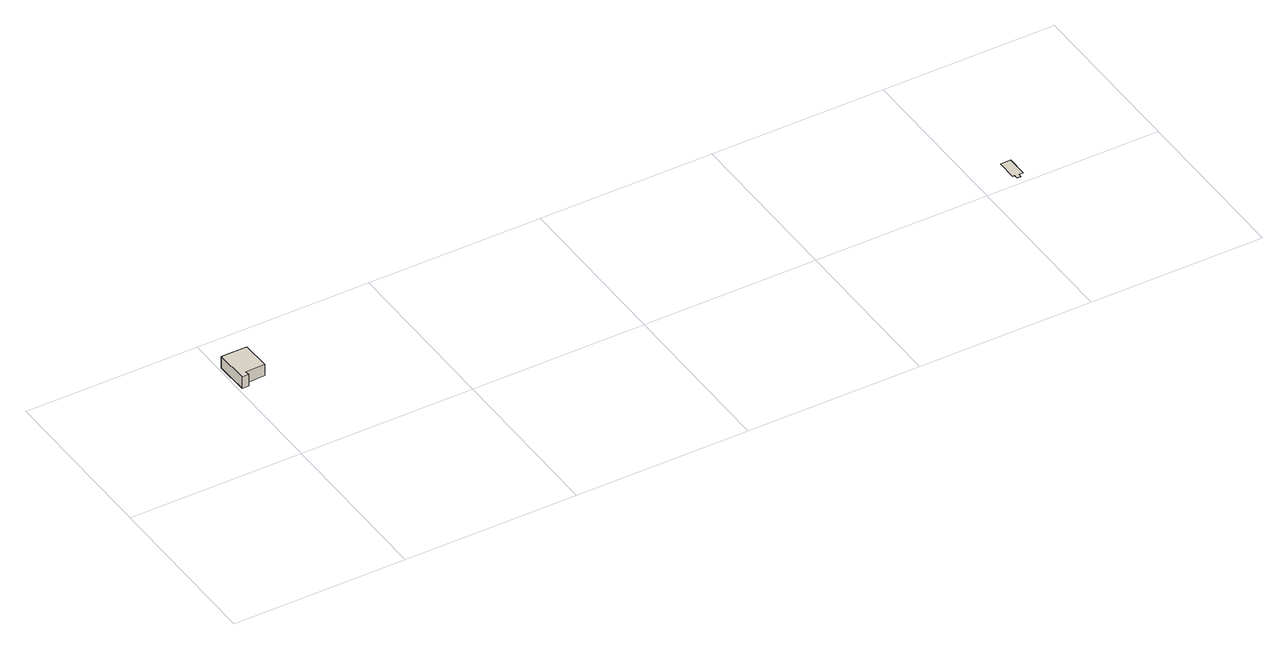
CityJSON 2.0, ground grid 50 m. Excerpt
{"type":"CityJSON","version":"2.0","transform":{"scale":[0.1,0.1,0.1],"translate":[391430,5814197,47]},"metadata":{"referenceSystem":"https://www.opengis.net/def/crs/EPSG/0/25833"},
"CityObjects":{
"building1":{"type":"Building","attributes":{"name":"Deutscher Wetterdienst","Gemeindeschluessel":"11000007","BezugspunktDach":"2200","function":"31001_3020","measuredHeight":3.6,"storeysAboveGround":1},"address":[{"country":"Germany","locality":"Berlin","thoroughfareNumber":"5 (35)","thoroughfareName":"Platz der Luftbrücke"}],"geometry":[{"type":"Solid","lod":"1","boundaries":[[[[0,1,2,3,4,5]],[[6,7,8,9,10,11]],[[6,11,5,4]],[[7,6,4,3]],[[8,7,3,2]],[[9,8,2,1]],[[10,9,1,0]],[[11,10,0,5]]]]}]},
"building2":{"type":"Building","attributes":{"Gemeindeschluessel":"11000007","BezugspunktDach":"2200","function":"31001_2143","measuredHeight":0.161,"storeysAboveGround":1},"address":[{"country":"Germany","locality":"Berlin","thoroughfareNumber":"5 (34)","thoroughfareName":"Platz der Luftbrücke"}],"geometry":[{"type":"Solid","lod":"1","boundaries":[[[[12,13,14,15,16,17,18,19]],[[20,21,22,23,24,25,26,27]],[[20,27,19,18]],[[21,20,18,17]],[[22,21,17,16]],[[23,22,16,15]],[[24,23,15,14]],[[25,24,14,13]],[[26,25,13,12]],[[27,26,12,19]]]]}]}
},
"vertices":[
[10,300,41],[29,300,41],[28,313,41],[85,315,41],[83,398,41],[8,398,41],[83,398,5],[85,315,5],[28,313,5],[29,300,5],[10,300,5],[8,398,5],
[2086,17,21],[2092,17,21],[2092,6,21],[2103,6,21],[2103,16,21],[2115,16,21],[2115,76,21],[2086,76,21],[2115,76,20],[2115,16,20],[2103,16,20],[2103,6,20],[2092,6,20],[2092,17,20],[2086,17,20],[2086,76,20]
]}
